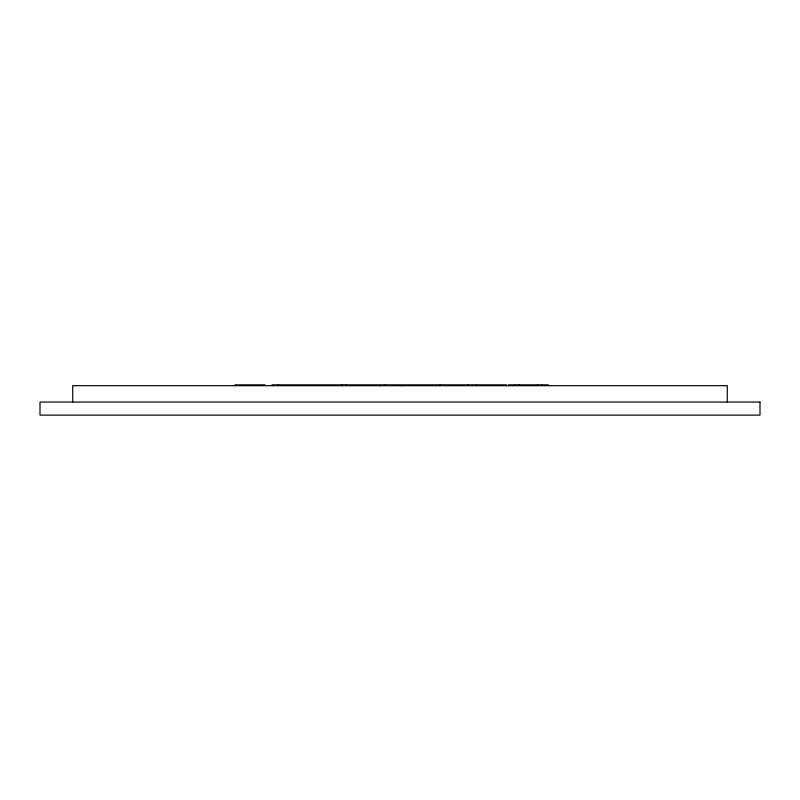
<?xml version="1.0" encoding="UTF-8"?>
<svg xmlns="http://www.w3.org/2000/svg" width="800" height="800" viewBox="0 0 800 800"><rect width="100%" height="100%" fill="white"/><g stroke="black" fill="none" stroke-linecap="round" stroke-linejoin="round"><path stroke-width="1.2" d="M727.27 402.05L727.27 385.68L72.73 385.68L72.73 402.05M548.42 385.68L548.42 384.86L508.25 384.86L508.25 385.68M541.69 384.86L541.69 385.68M537.35 384.86L537.35 385.68M519.04 384.86L519.04 385.68M514.69 384.86L514.69 385.68M506.42 385.68L506.42 384.86L402.75 384.86L402.75 385.68M476.46 384.86L476.46 385.68M467.86 384.86L467.86 385.68M440.06 384.86L440.06 385.68M439.61 384.86L439.61 385.68M401.83 385.68L401.83 384.86L380.56 384.86L380.56 385.68M384.64 384.86L384.64 385.68M379.78 385.68L379.78 384.86L271.99 384.86L271.99 385.68M346.18 384.86L346.18 385.68M341.96 384.86L341.96 385.68M341.48 384.86L341.44 385.68M278.36 384.86L278.36 385.68M264.98 385.68L264.98 384.86L235.01 384.86L235.01 385.68M760 402.05L40 402.05L40 415.14L760 415.14L760 402.05"/></g></svg>
